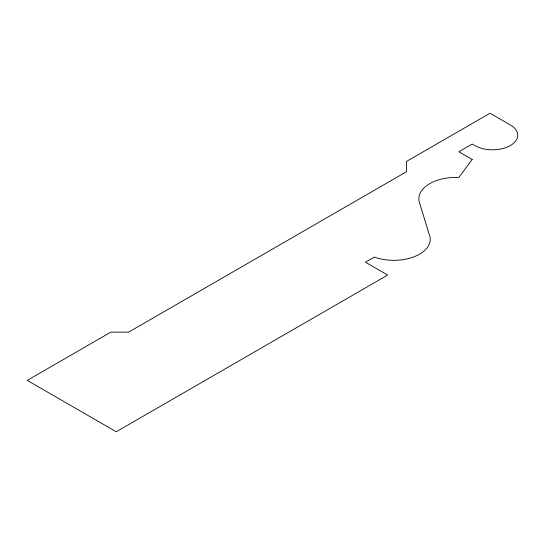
<?xml version="1.0" encoding="UTF-8"?>
<svg xmlns="http://www.w3.org/2000/svg" width="545" height="545" viewBox="0 0 545 545"><rect width="100%" height="100%" fill="white"/><g stroke="black" fill="none" stroke-linecap="round" stroke-linejoin="round"><path stroke-width="0.82" d="M472.202 159.467L458.856 177.452A37.074 21.405 0 0 0 419.63 203.142L430.073 237.198A36.495 21.071 0 0 1 412.94 257.185A36.495 21.071 0 0 1 374.313 257.083L365.416 262.227L387.659 275.068L116.242 431.769L27.25 380.396L110.805 332.157L128.6 332.157L406.447 171.743L406.447 161.47L490.003 113.231L510.379 124.989A25.172 14.531 0 0 1 510.379 145.542A25.172 14.531 0 0 1 474.784 145.542L472.202 144.057L458.856 151.762L472.202 159.467"/></g></svg>
